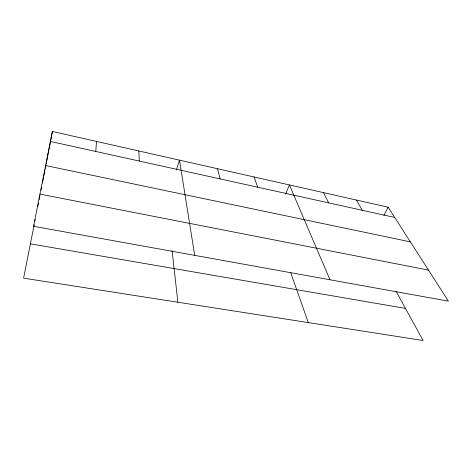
<?xml version="1.0" encoding="UTF-8"?>
<svg xmlns="http://www.w3.org/2000/svg" width="472" height="472" viewBox="0 0 472 472"><rect width="100%" height="100%" fill="white"/><g stroke="black" fill="none" stroke-linecap="round" stroke-linejoin="round"><path stroke-width="0.71" d="M95.792 151.465L96.477 141.423M43.902 175.602L45.005 169.843M45.282 168.404L45.979 164.805M46.256 163.365L46.533 161.925M46.663 161.229L49.33 147.376M49.466 146.686L52.392 131.481L388.167 207.208L448.4 301.142L33.553 226.289L52.392 131.481M34.208 224.578L23.6 278.155L423.118 340.518L396.002 291.165M34.91 221.014L35.194 219.586M37.754 206.659L38.468 203.043M39.188 199.426L39.902 195.809M41.046 190.021L41.624 187.124M42.48 182.806L43.619 177.041M176.428 169.92L179.496 160.15L194.694 255.364M285.595 193.986L289.424 184.941L329.981 279.772M383.836 215.433L388.167 207.208M30.397 243.829L405.477 308.417M39.949 194.104L428.511 270.126M45.619 165.548L410.392 241.87M50.41 141.447L394.739 217.456M356.389 200.045L362.284 210.294M323.497 192.623L328.659 202.871M290.699 272.686L308.293 322.594M254.113 176.976L257.641 187.189M217.498 168.716L220.105 178.906M172.073 250.508L177.879 302.233M138.809 150.975L139.323 161.07"/></g></svg>
